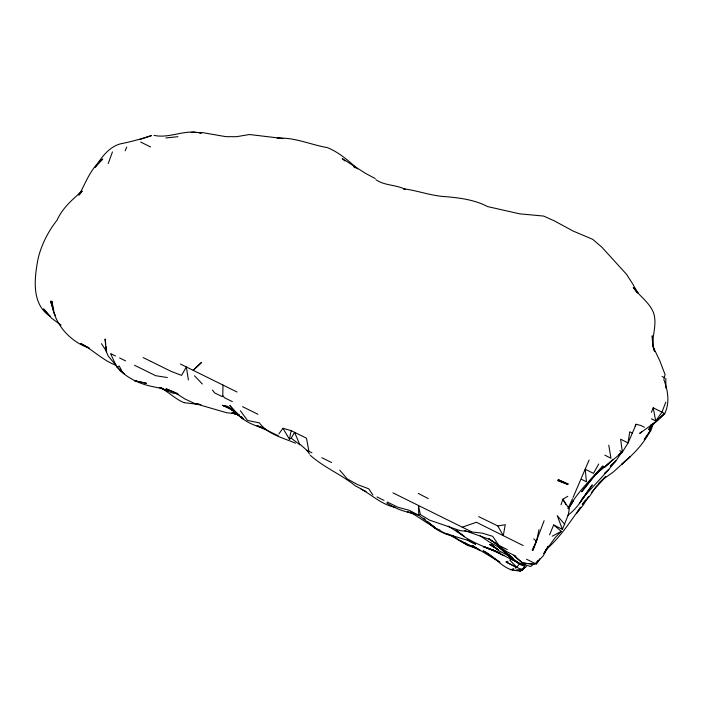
<?xml version="1.0" encoding="UTF-8"?>
<svg xmlns="http://www.w3.org/2000/svg" width="703" height="703" viewBox="0 0 703 703"><rect width="100%" height="100%" fill="white"/><g stroke="black" fill="none" stroke-linecap="round" stroke-linejoin="round"><path stroke-width="1.05" d="M212.42 390.095L214.723 392.942L222.069 396.554L222.772 395.727L223.009 385.068L180.416 364.031M652.753 346.957C652.138 335.401 657.367 323.969 653.5 312.642C649.326 302.316 639.651 296.209 633.262 287.439L637.384 292.729L633.28 284.847L626.601 274.39L601.909 247.236L592.699 239.319L573.059 231.015L554.351 220.865L543.586 216.058L519.675 213.835L487.636 206.594C473.971 199.441 458.242 197.64 443.057 196.471M642.076 431.457L639.677 433.408L656.391 421.378L664.757 413.592C669.941 402.67 667.947 390.49 663.843 379.611L665.073 374.567L659.915 361.043L653.474 347.546L654.598 351.447M309.584 454.059L306.851 450.324L300.928 445.017L299.812 444.7L294.592 432.354L291.183 438.171L289.399 439.208L291.165 430.667L282.957 428.259L278.889 433.9M539.008 529.587L536.723 540.361L532.865 550.379L544.131 520.677M665.785 402.186L661.962 412.16L655.697 420.992L651.461 418.847M201.058 362.581L193.176 370.323L201.656 362.599M561.012 504.816L562.848 499.235L567.778 496.309M653.245 423.61L650.82 430.763L644.273 439.463L650.249 430.526C643.895 443.945 633.016 454.639 621.883 464.217L630.31 456.484L613.368 471.977L603.464 478.998L595.669 487.065L589.791 496.098L582.242 504.297L585.59 500.009M567.752 484.385L567.945 483.849L558.085 479.587L567.752 484.385L557.743 480.492L567.655 484.341L567.945 483.849M112.454 151.918L108.209 163.553M549.553 534.851L553.665 524.974L562.409 529.35L568.367 514.596L569.263 508.946L562.848 499.235L565.985 504.736M651.391 412.362L653.21 407.784L664.757 413.592M589.114 460.017L573.077 497.452M596.865 473.049L598.376 471.634L595.415 474.534L622.383 452.055L628.069 442.934L636.153 424.261L640.916 425.508L644.379 427.266M125.152 150.793L126.742 147.076M568.077 508.401L572.532 498.708M652.489 424.41L649.783 430.21L653.175 423.531M532.171 550.036L536.424 541.336L533.744 538.876M635.134 426.159L636.153 424.261M598.684 464.015L593.508 473.383L585.221 469.244L586.443 481.81L581.68 479.402M543.788 553.542L548.208 546.143L543.384 555.695L535.633 563.788M588.393 496.634L583.393 504.903L576.478 513.418L580.643 507.153C570.036 522.039 559.781 537.733 545.915 549.781M539.834 558.797L536.398 564.254L535.352 563.692L538.067 560.273M568.349 508.752L573.543 500.571L568.279 508.673C577.251 492.346 590.538 479.71 602.831 466.107L603.965 466.713L595.459 474.472M651.743 425.192L648.851 429.7L653.069 423.434M621.786 451.967L615.898 460.992L610.318 466.08L615.723 460.948C605.178 474.551 592.726 486.388 581.601 499.481M543.867 553.586L555.106 537.672L561.319 531.354L553.665 524.974M585.959 494.068L587.77 491.379C581.979 500.018 576.381 509.227 567.725 515.334M652.402 424.296L648.684 429.612L651.321 426.194L664.484 413.496L656.409 421.387L650.372 425.359M519.684 563.428L516.687 567.576L515.167 568.086M605.758 476.66L591.285 492.618M618.745 455.324L620.819 452.767M618.983 455.017L620.248 453.47M524.79 567.136L522.215 570.195L521.758 570.019L524.5 567.013L521.758 570.019M81.144 192.552L79.008 195.065C85.951 182.437 90.661 167.973 102.77 159.045L95.195 167.27C101.39 157.56 108.596 147.199 120.275 143.887C130.934 141.778 141.303 138.93 151.637 135.582M598.148 471.405L602.831 466.107M524.623 567.031L520.466 571.108L512.452 569.852M81.9 191.111L78.376 194.793L82.04 191.198M598.771 483.26L605.52 476.652M524.904 567.154L521.96 570.036C505.36 574.043 496.652 556.811 483.172 550.8L499.068 561.574M81.979 191.198C72.304 199.59 62.444 208.07 57.11 220.109C48.208 231.392 41.503 244.495 38.111 258.493C34.482 277.773 30.985 303.766 49.983 316.262M605.019 473.11L608.842 469.595L604.879 473.057M595.476 474.437L603.965 466.713M532.909 564.658L530.721 566.521L518.164 562.769L498.436 546.996L489.112 541.846L480.219 535.844M110.758 354.013L116.487 366.386L117.304 367.3L119.22 365.999L121.847 371.017M509.745 555.317L497.627 546.064L514.095 560.739L523.436 565.845L525.22 564.808M513.621 568.639L510.466 569.878M552.233 536.196L561.319 531.354M511.503 559.21L509.78 560.115L516.89 567.339L505.888 561.934L507.891 561.381L506.327 562.136L516.687 567.576M516.74 569.764L521.96 570.036L520.299 569.166L520.958 569.448L526.556 566.504M507.338 549.649L498.84 545.264L492.68 536.31L482.363 533.173L459.903 530.563L429.471 520.088L420.341 514.561L418.724 515.264L407.397 511.969L412.758 512.953M392.959 492.856L462.266 527.188L476.37 522.259L523.12 545.519M140.134 139.414L151.435 135.521M183.852 402.617C175.188 398.988 168.632 391.958 160.328 387.731M497.821 525.949L505.246 524.71L503.278 535.642L497.821 525.949L478.69 516.635M165.882 137.955L177.894 136.698M471.265 531.609L462.266 527.188M191.146 132.34L202.859 132.674L225.839 136.654L236.489 136.698L249.451 134.519L283.089 138.535L277.193 138.245C294.566 137.023 310.559 144.765 327.361 147.604C338.978 152.296 348.372 160.697 357.625 168.896M154.027 135.363C168.65 138.649 182.771 130.134 197.306 132.498M199.098 404.445L183.958 402.67M192.833 132.208L196.067 132.498M199.292 132.788L201.436 132.981L199.371 132.735M236.946 413.847L226.665 412.731L194.406 403.381L184.757 398.891L175.776 393.056L166.022 388.777L177.771 393.654M195.961 403.917L199.081 404.251M526.116 563.244L521.995 562.716L514.561 556.337M528.181 563.507L534.368 564.289L523.032 563.2L513.779 555.344M194.898 403.838L200.97 404.647M177.059 393.671L172.05 392.889L159.309 387.502M167.349 377.529L155.688 375.701L134.554 365.279M442.635 196.436C429.305 195.188 416.633 190.416 403.425 188.764L405.464 189.555M413.004 513.085C403.592 511.854 394.638 508.032 386.685 502.926M233.044 413.092L235.98 413.592M232.333 413.127L236.603 414.067M260.207 426.695L257.254 426.018L261.999 427.275M226.507 406.352L222.28 405.306L230.241 408.513M231.515 413.039L238.862 414.981M474.516 546.872C464.78 544.517 456.379 538.665 447.776 533.735M395.104 507.329C380.007 504.35 369.33 492.285 355.613 486.081C341.421 474.472 323.96 467.548 310.251 455.263M519.359 570.766L520.466 571.108M232.825 412.916L238.897 414.928M476.669 548.445L467.504 545.396L452.67 535.985M500.272 553.112L483.304 546.635L497.416 551.785M278.265 435.755L257.149 425.658M232.816 412.969L238.871 415.13M499.271 552.707L487.328 547.918M494.517 550.695L484.472 546.996L493.506 550.168L513.41 560.476M464.578 530.545L489.833 539.482L498.409 545.22L488.901 538.806L497.601 544.851M160.442 387.74L163.439 388.873L153.377 386.773C139.379 383.979 125.591 377.713 116.487 366.386M173.518 392.494L178.5 394.488M266.525 429.77C257.693 426.027 247.711 423.795 240.681 416.835M230.294 408.469L223.422 405.552L233.914 410.895L225.689 406.097L234.811 411.65L239.09 415.06M405.587 189.538C396.176 184.502 384.875 185.926 375.877 179.704M295.488 443.189C282.764 437.732 268.256 434.533 259.337 422.881L247.421 420.403L240.364 410.693M439.867 530.176L434.981 527.988L435.992 528.507L427.345 521.485M116.311 365.428C102.998 360.586 93.183 349.98 80.783 343.53L89.149 348.047C69.202 341.482 52.813 322.431 51.837 301.033L53.753 310.19M306.851 450.324L311.956 452.802M160.442 387.661L167.147 390.894L160.451 387.546M110.951 353.741L115.529 355.973M119.589 357.95L125.573 360.876M515.914 556.17L506.362 551.486L497.724 544.966M143.157 357.59L150.389 361.14M291.165 430.667L306.49 438.197L308.898 451.3M150.846 361.368L171.189 371.404L181.567 375.367L186.339 366.948L188.378 379.936M377.045 496.959L383.987 500.387M387.388 502.065L397.828 507.215L409.295 510.334L418.724 515.264L418.478 505.457L420.341 514.561M140.662 142.059L150.583 146.971M223.009 385.068L237.034 392.019M232.35 401.633L224.565 397.784L222.772 395.727M257.948 414.287L242.535 406.668M321.86 457.706L331.588 462.53M662.103 376.474L664.59 377.722M526.591 559.245L535.176 563.551M364.962 491.16L365.982 491.669L361.096 489.139M632.392 433.153L629.695 431.8L628.069 442.934L620.6 439.182L622.383 452.055L619.853 450.755M604.826 455.149L610.951 458.251L608.78 445.21M451.598 535.264L453.4 536.169C443.347 534.113 434.12 528.937 427.152 521.398M433.03 526.055L428.259 523.63L410.28 512.004M508.867 555.932L499.411 551.055L490.949 544.184L498.62 550.097L489.534 544.474L497.794 549.201M517.285 567.541L520.958 569.448M418.259 493.418L428.268 498.594M375.2 178.518L365.797 173.536L342.194 158.553L344.839 160.882M503.875 555.757C487.926 547.162 469.516 543.015 455.992 530.036L464.604 536.617M467.249 539.719L475.667 544.289L467.126 540.115L446.431 533.955L436.923 529.201L419.7 516.046M463.69 535.906L448.286 526.169M520.387 564.324L515.132 560.669L521.336 564.966L511.292 558.727L502.469 550.001L508.269 554.939M499.912 562.251L472.486 545.572L480.544 550.721L460.447 540.792L468.778 545.387L464.296 542.444M512.32 557.47L507.9 554.403L513.12 558.147M61.091 325.129L51.433 318.09L43.542 308.907L50.018 316.148M291.183 438.171L299.812 444.7M240.804 416.431L242.517 417.793M237.491 413.592L226.928 406.167L243.3 419.041L237.227 414.462L229.793 405.508L239.038 415.394M240.865 416.378L242.544 417.767M119.826 370.094L124.563 374.04L117.304 367.3M423.654 518.181L425.157 519.508M509.631 555.924L511.784 558.112M194.503 375.78L202.306 383.996M339.742 470.202L347.273 478.936L357.607 484.613L368.688 488.77L372.88 494.912M564.773 524.394L557.242 515.65L562.409 529.35M115.846 365.121L108.359 356.28L106.179 351.412L105.081 338.969L105.775 344.285M634.563 288.037L638.526 293.379M522.698 564.79L523.436 565.845M101.478 343.662L106.742 351.737M635.951 290.849L637.111 292.633M289.399 439.208L282.957 428.259M54.983 314.487L55.344 315.348M53.621 310.366L50.546 301.086L54.606 314.259M654.555 351.412L653.614 348.433L652.199 335.797L652.41 340.893M653.21 407.784L655.697 420.992M106.048 346.412L106.469 349.611M665.82 378.363L665.864 388.161M592.137 485.017L579.799 502.794L592.137 485.017M595.459 474.595L581.75 491.678L595.459 474.595M613.165 459.375L604.685 467.144L613.165 459.375M146.277 383.267L134.422 380.666L146.277 383.267M430.315 524.5L435.992 528.507L430.315 524.5M355.147 167.797L353.644 166.426L355.112 167.806"/></g></svg>
